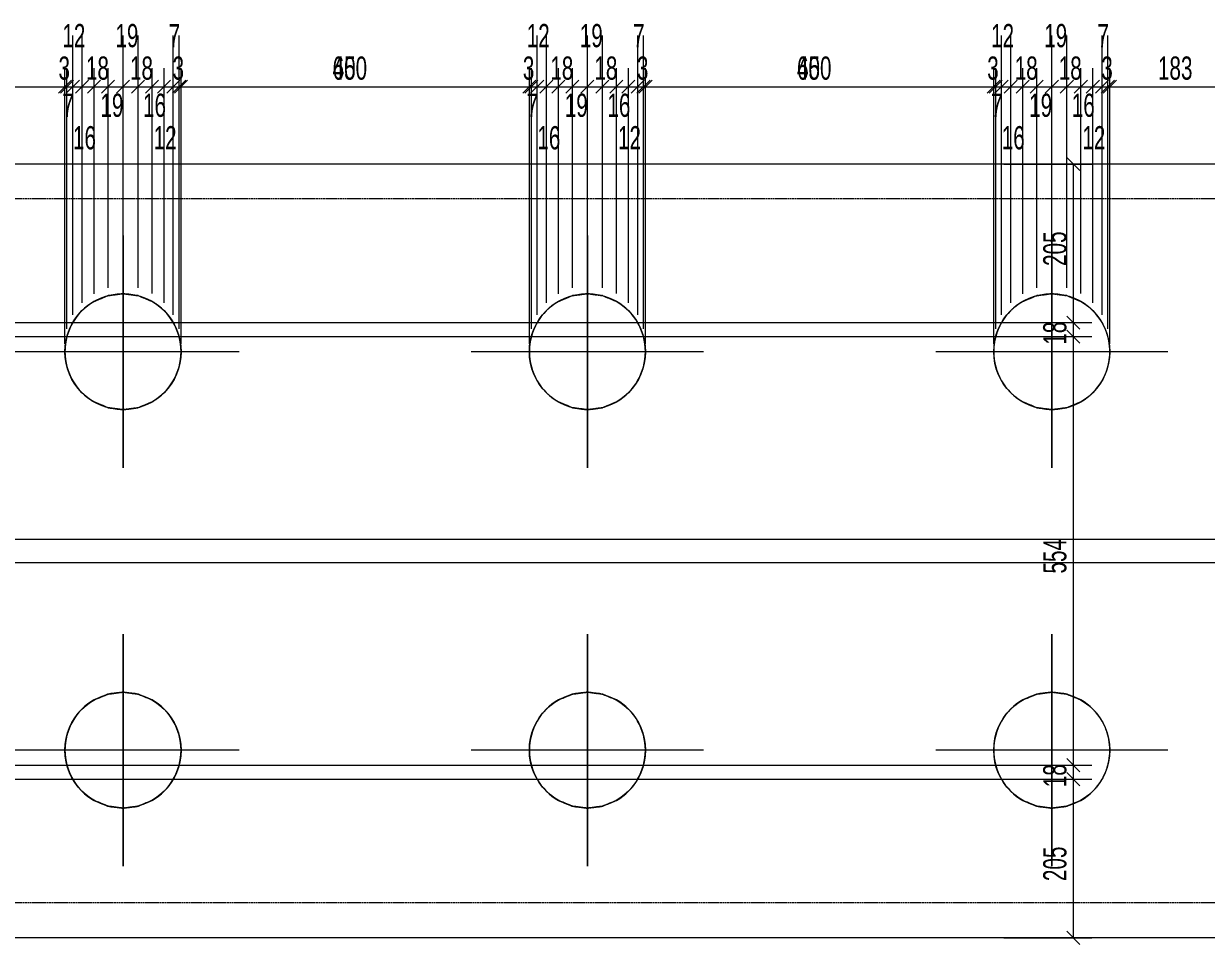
# Model space of a CAD drawing. Header units: millimetres. Extents: x 24 to 5990, y 50 to 4250.
# Drawn here: x 1686 to 3214, y 2267 to 3456 of the extents above; entities that cross this region are included whole.
import ezdxf

# ---------------------------------------------------------------- set-up
doc = ezdxf.new("R2010")
doc.units = ezdxf.units.MM
doc.linetypes.add('XKITLINE00', pattern=[0])
doc.linetypes.add('XKITLINE04', pattern=[3, 0.5, -0.5, 0.5, -0.5, 0.5, -0.5])
for name, color, linetype, lineweight in [('Bolt', 7, 'Continuous', 0), ('Part', 2, 'Continuous', 0), ('Z-DIMENSIONS', 1, 'Continuous', 0)]:
    doc.layers.add(name, color=color, linetype=linetype, lineweight=lineweight)
doc.styles.add('romsim', font='ARIAL.TTF')

# ---------------------------------------------------------------- blocks, each defined once
blk = doc.blocks.new('*A1')
at = {"layer": 'Bolt', "color": 7, "linetype": 'XKITLINE00', "lineweight": 0}
for p, q in [((1814.6, 2882.5), (1814.6, 3182.5)), ((2414.6, 2882.5), (2414.6, 3182.5)), ((3014.6, 2882.5), (3014.6, 3182.5)), ((1964.6, 3032.5), (1664.6, 3032.5)), ((2564.6, 3032.5), (2264.6, 3032.5)), ((3164.6, 3032.5), (2864.6, 3032.5)), ((1814.6, 2367.5), (1814.6, 2667.5)), ((2414.6, 2367.5), (2414.6, 2667.5)), ((3014.6, 2367.5), (3014.6, 2667.5)), ((1964.6, 2517.5), (1664.6, 2517.5)), ((2564.6, 2517.5), (2264.6, 2517.5)), ((3164.6, 2517.5), (2864.6, 2517.5))]:
    blk.add_line(p, q, dxfattribs=at)
for centre in [(1814.6, 3032.5), (2414.6, 3032.5), (3014.6, 3032.5), (1814.6, 2517.5), (2414.6, 2517.5), (3014.6, 2517.5)]:
    blk.add_circle(centre, 75, dxfattribs=at)
blk = doc.blocks.new('*A2')
at = {"layer": 'Bolt', "color": 7, "linetype": 'XKITLINE00', "lineweight": 0}
for p, q in [((1814.6, 3182.5), (1814.6, 2882.5)), ((2414.6, 3182.5), (2414.6, 2882.5)), ((3014.6, 3182.5), (3014.6, 2882.5)), ((1964.6, 3032.5), (1664.6, 3032.5)), ((2564.6, 3032.5), (2264.6, 3032.5)), ((3164.6, 3032.5), (2864.6, 3032.5)), ((1814.6, 2667.5), (1814.6, 2367.5)), ((2414.6, 2667.5), (2414.6, 2367.5)), ((3014.6, 2667.5), (3014.6, 2367.5)), ((1964.6, 2517.5), (1664.6, 2517.5)), ((2564.6, 2517.5), (2264.6, 2517.5)), ((3164.6, 2517.5), (2864.6, 2517.5))]:
    blk.add_line(p, q, dxfattribs=at)
for centre in [(1814.6, 3032.5), (2414.6, 3032.5), (3014.6, 3032.5), (1814.6, 2517.5), (2414.6, 2517.5), (3014.6, 2517.5)]:
    blk.add_circle(centre, 75, dxfattribs=at)
blk = doc.blocks.new('*A3')
at = {"layer": 'Part', "color": 4, "linetype": 'XKITLINE00', "lineweight": 0}
for p, q in [((4792.5, 3275), (1092.5, 3275)), ((1777.1, 3097.4), (1795.2, 3104.9)), ((1795.2, 3104.9), (1814.6, 3107.5)), ((1795.2, 3104.9), (1795.2, 3104.9)), ((1814.6, 3107.5), (1834, 3104.9)), ((1814.6, 3107.5), (1814.6, 3107.5)), ((1834, 3104.9), (1834, 3104.9)), ((1834, 3104.9), (1852.1, 3097.5)), ((2377.1, 3097.4), (2395.2, 3104.9)), ((2395.2, 3104.9), (2414.6, 3107.5)), ((2395.2, 3104.9), (2395.2, 3104.9)), ((2414.6, 3107.5), (2434, 3104.9)), ((2414.6, 3107.5), (2414.6, 3107.5)), ((2434, 3104.9), (2434, 3104.9)), ((2434, 3104.9), (2452.1, 3097.5)), ((2977.1, 3097.4), (2995.2, 3104.9)), ((2995.2, 3104.9), (3014.6, 3107.5)), ((2995.2, 3104.9), (2995.2, 3104.9)), ((3014.6, 3107.5), (3034, 3104.9)), ((3014.6, 3107.5), (3014.6, 3107.5)), ((3034, 3104.9), (3034, 3104.9)), ((3034, 3104.9), (3052.1, 3097.5)), ((1795.2, 2960.1), (1777.1, 2967.5)), ((1852.1, 2967.5), (1834, 2960)), ((2395.2, 2960.1), (2377.1, 2967.5)), ((2452.1, 2967.5), (2434, 2960)), ((2995.2, 2960.1), (2977.1, 2967.5)), ((3052.1, 2967.5), (3034, 2960)), ((1814.6, 2957.5), (1795.2, 2960.1)), ((1795.2, 2960.1), (1795.2, 2960.1)), ((1834, 2960), (1814.6, 2957.5)), ((1814.6, 2957.5), (1814.6, 2957.5)), ((1834, 2960), (1834, 2960)), ((2414.6, 2957.5), (2395.2, 2960.1)), ((2395.2, 2960.1), (2395.2, 2960.1)), ((2434, 2960), (2414.6, 2957.5)), ((2414.6, 2957.5), (2414.6, 2957.5)), ((2434, 2960), (2434, 2960)), ((3014.6, 2957.5), (2995.2, 2960.1)), ((2995.2, 2960.1), (2995.2, 2960.1)), ((3034, 2960), (3014.6, 2957.5)), ((3014.6, 2957.5), (3014.6, 2957.5)), ((3034, 2960), (3034, 2960)), ((1092.5, 2790), (3272.5, 2790)), ((1092.5, 2760), (3272.5, 2760)), ((1777.1, 2582.4), (1795.2, 2589.9)), ((1795.2, 2589.9), (1814.6, 2592.5)), ((1795.2, 2589.9), (1795.2, 2589.9)), ((1814.6, 2592.5), (1834, 2589.9)), ((1814.6, 2592.5), (1814.6, 2592.5)), ((1834, 2589.9), (1834, 2589.9)), ((1834, 2589.9), (1852.1, 2582.5)), ((2377.1, 2582.4), (2395.2, 2589.9)), ((2395.2, 2589.9), (2414.6, 2592.5)), ((2395.2, 2589.9), (2395.2, 2589.9)), ((2414.6, 2592.5), (2434, 2589.9)), ((2414.6, 2592.5), (2414.6, 2592.5)), ((2434, 2589.9), (2434, 2589.9)), ((2434, 2589.9), (2452.1, 2582.5)), ((2977.1, 2582.4), (2995.2, 2589.9)), ((2995.2, 2589.9), (3014.6, 2592.5)), ((2995.2, 2589.9), (2995.2, 2589.9)), ((3014.6, 2592.5), (3034, 2589.9)), ((3014.6, 2592.5), (3014.6, 2592.5)), ((3034, 2589.9), (3034, 2589.9)), ((3034, 2589.9), (3052.1, 2582.5)), ((1795.2, 2445.1), (1777.1, 2452.5)), ((1814.6, 2442.5), (1795.2, 2445.1)), ((1795.2, 2445.1), (1795.2, 2445.1)), ((1834, 2445), (1814.6, 2442.5)), ((1852.1, 2452.5), (1834, 2445)), ((1834, 2445), (1834, 2445)), ((2395.2, 2445.1), (2377.1, 2452.5)), ((2414.6, 2442.5), (2395.2, 2445.1)), ((2395.2, 2445.1), (2395.2, 2445.1)), ((2434, 2445), (2414.6, 2442.5)), ((2452.1, 2452.5), (2434, 2445)), ((2434, 2445), (2434, 2445)), ((2995.2, 2445.1), (2977.1, 2452.5)), ((3014.6, 2442.5), (2995.2, 2445.1)), ((2995.2, 2445.1), (2995.2, 2445.1)), ((3034, 2445), (3014.6, 2442.5)), ((3052.1, 2452.5), (3034, 2445)), ((3034, 2445), (3034, 2445)), ((1814.6, 2442.5), (1814.6, 2442.5)), ((2414.6, 2442.5), (2414.6, 2442.5)), ((3014.6, 2442.5), (3014.6, 2442.5)), ((4792.5, 2275), (1092.5, 2275))]:
    blk.add_line(p, q, dxfattribs=at)
at = {"layer": 'Part', "color": 7, "linetype": 'XKITLINE04', "lineweight": 0}
for p, q in [((4792.5, 3230), (1092.5, 3230)), ((1795.2, 3104.9), (1777.1, 3097.4)), ((1777.1, 3097.4), (1795.2, 3104.9)), ((1795.2, 3104.9), (1777.1, 3097.4)), ((1814.6, 3107.5), (1795.2, 3104.9)), ((1795.2, 3104.9), (1814.6, 3107.5)), ((1814.6, 3107.5), (1795.2, 3104.9)), ((1795.2, 3104.9), (1795.2, 3104.9)), ((1795.2, 3104.9), (1795.2, 3104.9)), ((1834, 3104.9), (1814.6, 3107.5)), ((1814.6, 3107.5), (1834, 3104.9)), ((1834, 3104.9), (1814.6, 3107.5)), ((1814.6, 3107.5), (1814.6, 3107.5)), ((1834, 3104.9), (1834, 3104.9)), ((1852.1, 3097.5), (1834, 3104.9)), ((1834, 3104.9), (1852.1, 3097.5)), ((1852.1, 3097.5), (1834, 3104.9)), ((2395.2, 3104.9), (2377.1, 3097.4)), ((2377.1, 3097.4), (2395.2, 3104.9)), ((2395.2, 3104.9), (2377.1, 3097.4)), ((2414.6, 3107.5), (2395.2, 3104.9)), ((2395.2, 3104.9), (2414.6, 3107.5)), ((2414.6, 3107.5), (2395.2, 3104.9)), ((2395.2, 3104.9), (2395.2, 3104.9)), ((2395.2, 3104.9), (2395.2, 3104.9)), ((2434, 3104.9), (2414.6, 3107.5)), ((2414.6, 3107.5), (2434, 3104.9)), ((2434, 3104.9), (2414.6, 3107.5)), ((2414.6, 3107.5), (2414.6, 3107.5)), ((2434, 3104.9), (2434, 3104.9)), ((2452.1, 3097.5), (2434, 3104.9)), ((2434, 3104.9), (2452.1, 3097.5)), ((2452.1, 3097.5), (2434, 3104.9)), ((2995.2, 3104.9), (2977.1, 3097.4)), ((2977.1, 3097.4), (2995.2, 3104.9)), ((2995.2, 3104.9), (2977.1, 3097.4)), ((3014.6, 3107.5), (2995.2, 3104.9)), ((2995.2, 3104.9), (3014.6, 3107.5)), ((3014.6, 3107.5), (2995.2, 3104.9)), ((2995.2, 3104.9), (2995.2, 3104.9)), ((2995.2, 3104.9), (2995.2, 3104.9)), ((3034, 3104.9), (3014.6, 3107.5)), ((3014.6, 3107.5), (3034, 3104.9)), ((3034, 3104.9), (3014.6, 3107.5)), ((3014.6, 3107.5), (3014.6, 3107.5)), ((3034, 3104.9), (3034, 3104.9)), ((3052.1, 3097.5), (3034, 3104.9)), ((3034, 3104.9), (3052.1, 3097.5)), ((3052.1, 3097.5), (3034, 3104.9)), ((1852.1, 3097.5), (1852.1, 3097.5)), ((2452.1, 3097.5), (2452.1, 3097.5)), ((3052.1, 3097.5), (3052.1, 3097.5)), ((1777.1, 2967.6), (1795.2, 2960.1)), ((1795.2, 2960.1), (1777.1, 2967.6)), ((1777.1, 2967.5), (1795.2, 2960.1)), ((1834, 2960), (1852.1, 2967.5)), ((1852.1, 2967.5), (1834, 2960)), ((1834, 2960), (1852.1, 2967.5)), ((2377.1, 2967.6), (2395.2, 2960.1)), ((2395.2, 2960.1), (2377.1, 2967.6)), ((2377.1, 2967.5), (2395.2, 2960.1)), ((2434, 2960), (2452.1, 2967.5)), ((2452.1, 2967.5), (2434, 2960)), ((2434, 2960), (2452.1, 2967.5)), ((2977.1, 2967.6), (2995.2, 2960.1)), ((2995.2, 2960.1), (2977.1, 2967.6)), ((2977.1, 2967.5), (2995.2, 2960.1)), ((3034, 2960), (3052.1, 2967.5)), ((3052.1, 2967.5), (3034, 2960)), ((3034, 2960), (3052.1, 2967.5)), ((1795.2, 2960.1), (1814.6, 2957.5)), ((1814.6, 2957.5), (1795.2, 2960.1)), ((1795.2, 2960.1), (1814.6, 2957.5)), ((1795.2, 2960.1), (1795.2, 2960.1)), ((1814.6, 2957.5), (1834, 2960)), ((1834, 2960), (1814.6, 2957.5)), ((1814.6, 2957.5), (1834, 2960)), ((1814.6, 2957.5), (1814.6, 2957.5)), ((1834, 2960), (1834, 2960)), ((2395.2, 2960.1), (2414.6, 2957.5)), ((2414.6, 2957.5), (2395.2, 2960.1)), ((2395.2, 2960.1), (2414.6, 2957.5)), ((2395.2, 2960.1), (2395.2, 2960.1)), ((2414.6, 2957.5), (2434, 2960)), ((2434, 2960), (2414.6, 2957.5)), ((2414.6, 2957.5), (2434, 2960)), ((2414.6, 2957.5), (2414.6, 2957.5)), ((2434, 2960), (2434, 2960)), ((2995.2, 2960.1), (3014.6, 2957.5)), ((3014.6, 2957.5), (2995.2, 2960.1)), ((2995.2, 2960.1), (3014.6, 2957.5)), ((2995.2, 2960.1), (2995.2, 2960.1)), ((3014.6, 2957.5), (3034, 2960)), ((3034, 2960), (3014.6, 2957.5)), ((3014.6, 2957.5), (3034, 2960)), ((3014.6, 2957.5), (3014.6, 2957.5)), ((3034, 2960), (3034, 2960)), ((1795.2, 2589.9), (1777.1, 2582.4)), ((1777.1, 2582.4), (1795.2, 2589.9)), ((1795.2, 2589.9), (1777.1, 2582.4)), ((1814.6, 2592.5), (1795.2, 2589.9)), ((1795.2, 2589.9), (1814.6, 2592.5)), ((1814.6, 2592.5), (1795.2, 2589.9)), ((1795.2, 2589.9), (1795.2, 2589.9)), ((1795.2, 2589.9), (1795.2, 2589.9)), ((1834, 2589.9), (1814.6, 2592.5)), ((1814.6, 2592.5), (1834, 2589.9)), ((1834, 2589.9), (1814.6, 2592.5)), ((1814.6, 2592.5), (1814.6, 2592.5)), ((1834, 2589.9), (1834, 2589.9)), ((1852.1, 2582.5), (1834, 2589.9)), ((1834, 2589.9), (1852.1, 2582.5)), ((1852.1, 2582.5), (1834, 2589.9)), ((2395.2, 2589.9), (2377.1, 2582.4)), ((2377.1, 2582.4), (2395.2, 2589.9)), ((2395.2, 2589.9), (2377.1, 2582.4)), ((2414.6, 2592.5), (2395.2, 2589.9)), ((2395.2, 2589.9), (2414.6, 2592.5)), ((2414.6, 2592.5), (2395.2, 2589.9)), ((2395.2, 2589.9), (2395.2, 2589.9)), ((2395.2, 2589.9), (2395.2, 2589.9)), ((2434, 2589.9), (2414.6, 2592.5)), ((2414.6, 2592.5), (2434, 2589.9)), ((2434, 2589.9), (2414.6, 2592.5)), ((2414.6, 2592.5), (2414.6, 2592.5)), ((2434, 2589.9), (2434, 2589.9)), ((2452.1, 2582.5), (2434, 2589.9)), ((2434, 2589.9), (2452.1, 2582.5)), ((2452.1, 2582.5), (2434, 2589.9)), ((2995.2, 2589.9), (2977.1, 2582.4)), ((2977.1, 2582.4), (2995.2, 2589.9)), ((2995.2, 2589.9), (2977.1, 2582.4)), ((3014.6, 2592.5), (2995.2, 2589.9)), ((2995.2, 2589.9), (3014.6, 2592.5)), ((3014.6, 2592.5), (2995.2, 2589.9)), ((2995.2, 2589.9), (2995.2, 2589.9)), ((2995.2, 2589.9), (2995.2, 2589.9)), ((3034, 2589.9), (3014.6, 2592.5)), ((3014.6, 2592.5), (3034, 2589.9)), ((3034, 2589.9), (3014.6, 2592.5)), ((3014.6, 2592.5), (3014.6, 2592.5)), ((3034, 2589.9), (3034, 2589.9)), ((3052.1, 2582.5), (3034, 2589.9)), ((3034, 2589.9), (3052.1, 2582.5)), ((3052.1, 2582.5), (3034, 2589.9)), ((1852.1, 2582.5), (1852.1, 2582.5)), ((2452.1, 2582.5), (2452.1, 2582.5)), ((3052.1, 2582.5), (3052.1, 2582.5)), ((1777.1, 2452.6), (1795.2, 2445.1)), ((1795.2, 2445.1), (1777.1, 2452.6)), ((1777.1, 2452.5), (1795.2, 2445.1)), ((1795.2, 2445.1), (1814.6, 2442.5)), ((1814.6, 2442.5), (1795.2, 2445.1)), ((1795.2, 2445.1), (1814.6, 2442.5)), ((1795.2, 2445.1), (1795.2, 2445.1)), ((1814.6, 2442.5), (1834, 2445)), ((1834, 2445), (1814.6, 2442.5)), ((1814.6, 2442.5), (1834, 2445)), ((1834, 2445), (1852.1, 2452.5)), ((1852.1, 2452.5), (1834, 2445)), ((1834, 2445), (1852.1, 2452.5)), ((1834, 2445), (1834, 2445)), ((2377.1, 2452.6), (2395.2, 2445.1)), ((2395.2, 2445.1), (2377.1, 2452.6)), ((2377.1, 2452.5), (2395.2, 2445.1)), ((2395.2, 2445.1), (2414.6, 2442.5)), ((2414.6, 2442.5), (2395.2, 2445.1)), ((2395.2, 2445.1), (2414.6, 2442.5)), ((2395.2, 2445.1), (2395.2, 2445.1)), ((2414.6, 2442.5), (2434, 2445)), ((2434, 2445), (2414.6, 2442.5)), ((2414.6, 2442.5), (2434, 2445)), ((2434, 2445), (2452.1, 2452.5)), ((2452.1, 2452.5), (2434, 2445)), ((2434, 2445), (2452.1, 2452.5)), ((2434, 2445), (2434, 2445)), ((2977.1, 2452.6), (2995.2, 2445.1)), ((2995.2, 2445.1), (2977.1, 2452.6)), ((2977.1, 2452.5), (2995.2, 2445.1)), ((2995.2, 2445.1), (3014.6, 2442.5)), ((3014.6, 2442.5), (2995.2, 2445.1)), ((2995.2, 2445.1), (3014.6, 2442.5)), ((2995.2, 2445.1), (2995.2, 2445.1)), ((3014.6, 2442.5), (3034, 2445)), ((3034, 2445), (3014.6, 2442.5)), ((3014.6, 2442.5), (3034, 2445)), ((3034, 2445), (3052.1, 2452.5)), ((3052.1, 2452.5), (3034, 2445)), ((3034, 2445), (3052.1, 2452.5)), ((3034, 2445), (3034, 2445)), ((1814.6, 2442.5), (1814.6, 2442.5)), ((2414.6, 2442.5), (2414.6, 2442.5)), ((3014.6, 2442.5), (3014.6, 2442.5)), ((4792.5, 2320), (1092.5, 2320))]:
    blk.add_line(p, q, dxfattribs=at)
at = {"layer": 'Part', "color": 4, "linetype": 'XKITLINE00', "lineweight": 0}
for centre, start, end in [((1814.6, 3032.5), 120.0163, 239.9837), ((1814.6, 3032.5), 299.9837, 60.0163), ((2414.6, 3032.5), 120.0163, 239.9837), ((2414.6, 3032.5), 299.9837, 60.0163), ((3014.6, 3032.5), 120.0163, 239.9837), ((3014.6, 3032.5), 299.9837, 60.0163), ((1814.6, 2517.5), 120.0163, 239.9837), ((1814.6, 2517.5), 299.9837, 60.0163), ((2414.6, 2517.5), 120.0163, 239.9837), ((2414.6, 2517.5), 299.9837, 60.0163), ((3014.6, 2517.5), 120.0163, 239.9837), ((3014.6, 2517.5), 299.9837, 60.0163)]:
    blk.add_arc(centre, 75, start, end, dxfattribs=at)
at = {"layer": 'Part', "color": 7, "linetype": 'XKITLINE04', "lineweight": 0}
for centre, start, end in [((1814.6, 3032.5), 120.0163, 239.9837), ((1814.6, 3032.5), 120.0163, 239.9837), ((1814.6, 3032.5), 120.0163, 239.9837), ((1814.6, 3032.5), 299.9837, 60.0163), ((1814.6, 3032.5), 299.9837, 60.0163), ((1814.6, 3032.5), 299.9837, 60.0163), ((2414.6, 3032.5), 120.0163, 239.9837), ((2414.6, 3032.5), 120.0163, 239.9837), ((2414.6, 3032.5), 120.0163, 239.9837), ((2414.6, 3032.5), 299.9837, 60.0163), ((2414.6, 3032.5), 299.9837, 60.0163), ((2414.6, 3032.5), 299.9837, 60.0163), ((3014.6, 3032.5), 120.0163, 239.9837), ((3014.6, 3032.5), 120.0163, 239.9837), ((3014.6, 3032.5), 120.0163, 239.9837), ((3014.6, 3032.5), 299.9837, 60.0163), ((3014.6, 3032.5), 299.9837, 60.0163), ((3014.6, 3032.5), 299.9837, 60.0163), ((1814.6, 2517.5), 120.0163, 239.9837), ((1814.6, 2517.5), 120.0163, 239.9837), ((1814.6, 2517.5), 120.0163, 239.9837), ((1814.6, 2517.5), 299.9837, 60.0163), ((1814.6, 2517.5), 299.9837, 60.0163), ((1814.6, 2517.5), 299.9837, 60.0163), ((2414.6, 2517.5), 120.0163, 239.9837), ((2414.6, 2517.5), 120.0163, 239.9837), ((2414.6, 2517.5), 120.0163, 239.9837), ((2414.6, 2517.5), 299.9837, 60.0163), ((2414.6, 2517.5), 299.9837, 60.0163), ((2414.6, 2517.5), 299.9837, 60.0163), ((3014.6, 2517.5), 120.0163, 239.9837), ((3014.6, 2517.5), 120.0163, 239.9837), ((3014.6, 2517.5), 120.0163, 239.9837), ((3014.6, 2517.5), 299.9837, 60.0163), ((3014.6, 2517.5), 299.9837, 60.0163), ((3014.6, 2517.5), 299.9837, 60.0163)]:
    blk.add_arc(centre, 75, start, end, dxfattribs=at)
blk = doc.blocks.new('*A14')
at = {"layer": 'Z-DIMENSIONS', "color": 3, "linetype": 'XKITLINE00', "lineweight": 0}
for p, q in [((2339.6, 3042.5), (2339.6, 3399)), ((2342.2, 3061.9), (2342.2, 3399)), ((2348.1, 3383.5), (2331.2, 3366.5)), ((2350.7, 3383.5), (2333.7, 3366.5)), ((2339.6, 3375), (2342.2, 3375))]:
    blk.add_line(p, q, dxfattribs=at)
at = {"layer": 'Z-DIMENSIONS', "color": 7}
for p in [(2339.6, 3375), (2342.2, 3375)]:
    blk.add_point(p, dxfattribs=at)
at = {"layer": 'Z-DIMENSIONS', "color": 7, "style": 'romsim', "width": 0.6375}
blk.add_text('3', height=30, dxfattribs=at).set_placement((2331.2, 3384))
blk = doc.blocks.new('*A15')
at = {"layer": 'Z-DIMENSIONS', "color": 3, "linetype": 'XKITLINE00', "lineweight": 0}
for p, q in [((2342.2, 3061.9), (2342.2, 3399)), ((2349.7, 3080), (2349.7, 3399)), ((2350.7, 3383.5), (2333.7, 3366.5)), ((2358.2, 3383.5), (2341.2, 3366.5)), ((2342.2, 3375), (2349.7, 3375))]:
    blk.add_line(p, q, dxfattribs=at)
at = {"layer": 'Z-DIMENSIONS', "color": 7}
for p in [(2342.2, 3375), (2349.7, 3375)]:
    blk.add_point(p, dxfattribs=at)
at = {"layer": 'Z-DIMENSIONS', "color": 7, "style": 'romsim', "width": 0.6375}
blk.add_text('7', height=30, dxfattribs=at).set_placement((2336.2, 3336))
blk = doc.blocks.new('*A16')
at = {"layer": 'Z-DIMENSIONS', "color": 3, "linetype": 'XKITLINE00', "lineweight": 0}
for p, q in [((2349.7, 3080), (2349.7, 3441)), ((2361.6, 3095.5), (2361.6, 3441)), ((2358.2, 3383.5), (2341.2, 3366.5)), ((2370.1, 3383.5), (2353.1, 3366.5)), ((2349.7, 3375), (2361.6, 3375))]:
    blk.add_line(p, q, dxfattribs=at)
at = {"layer": 'Z-DIMENSIONS', "color": 7}
for p in [(2349.7, 3375), (2361.6, 3375)]:
    blk.add_point(p, dxfattribs=at)
at = {"layer": 'Z-DIMENSIONS', "color": 7, "style": 'romsim', "width": 0.6375}
blk.add_text('12', height=30, dxfattribs=at).set_placement((2336.2, 3426))
blk = doc.blocks.new('*A17')
at = {"layer": 'Z-DIMENSIONS', "color": 3, "linetype": 'XKITLINE00', "lineweight": 0}
for p, q in [((2361.6, 3095.5), (2361.6, 3399)), ((2377.1, 3107.4), (2377.1, 3399)), ((2370.1, 3383.5), (2353.1, 3366.5)), ((2385.6, 3383.5), (2368.6, 3366.5)), ((2361.6, 3375), (2377.1, 3375))]:
    blk.add_line(p, q, dxfattribs=at)
at = {"layer": 'Z-DIMENSIONS', "color": 7}
for p in [(2361.6, 3375), (2377.1, 3375)]:
    blk.add_point(p, dxfattribs=at)
at = {"layer": 'Z-DIMENSIONS', "color": 7, "style": 'romsim', "width": 0.6375}
blk.add_text('16', height=30, dxfattribs=at).set_placement((2349.9, 3294))
blk = doc.blocks.new('*A18')
at = {"layer": 'Z-DIMENSIONS', "color": 3, "linetype": 'XKITLINE00', "lineweight": 0}
for p, q in [((2377.1, 3107.4), (2377.1, 3399)), ((2395.2, 3114.9), (2395.2, 3399)), ((2385.6, 3383.5), (2368.6, 3366.5)), ((2403.7, 3383.5), (2386.7, 3366.5)), ((2377.1, 3375), (2395.2, 3375))]:
    blk.add_line(p, q, dxfattribs=at)
at = {"layer": 'Z-DIMENSIONS', "color": 7}
for p in [(2377.1, 3375), (2395.2, 3375)]:
    blk.add_point(p, dxfattribs=at)
at = {"layer": 'Z-DIMENSIONS', "color": 7, "style": 'romsim', "width": 0.6375}
blk.add_text('18', height=30, dxfattribs=at).set_placement((2366.7, 3384))
blk = doc.blocks.new('*A19')
at = {"layer": 'Z-DIMENSIONS', "color": 3, "linetype": 'XKITLINE00', "lineweight": 0}
for p, q in [((2395.2, 3114.9), (2395.2, 3399)), ((2414.6, 3117.5), (2414.6, 3399)), ((2403.7, 3383.5), (2386.7, 3366.5)), ((2423.1, 3383.5), (2406.1, 3366.5)), ((2395.2, 3375), (2414.6, 3375))]:
    blk.add_line(p, q, dxfattribs=at)
at = {"layer": 'Z-DIMENSIONS', "color": 7}
for p in [(2395.2, 3375), (2414.6, 3375)]:
    blk.add_point(p, dxfattribs=at)
at = {"layer": 'Z-DIMENSIONS', "color": 7, "style": 'romsim', "width": 0.6375}
blk.add_text('19', height=30, dxfattribs=at).set_placement((2385.4, 3336))
blk = doc.blocks.new('*A20')
at = {"layer": 'Z-DIMENSIONS', "color": 3, "linetype": 'XKITLINE00', "lineweight": 0}
for p, q in [((2414.6, 3117.5), (2414.6, 3441)), ((2434, 3114.9), (2434, 3441)), ((2423.1, 3383.5), (2406.1, 3366.5)), ((2442.5, 3383.5), (2425.5, 3366.5)), ((2414.6, 3375), (2434, 3375))]:
    blk.add_line(p, q, dxfattribs=at)
at = {"layer": 'Z-DIMENSIONS', "color": 7}
for p in [(2414.6, 3375), (2434, 3375)]:
    blk.add_point(p, dxfattribs=at)
at = {"layer": 'Z-DIMENSIONS', "color": 7, "style": 'romsim', "width": 0.6375}
blk.add_text('19', height=30, dxfattribs=at).set_placement((2404.8, 3426))
blk = doc.blocks.new('*A21')
at = {"layer": 'Z-DIMENSIONS', "color": 3, "linetype": 'XKITLINE00', "lineweight": 0}
for p, q in [((2434, 3114.9), (2434, 3399)), ((2452.1, 3107.5), (2452.1, 3399)), ((2442.5, 3383.5), (2425.5, 3366.5)), ((2460.6, 3383.5), (2443.6, 3366.5)), ((2434, 3375), (2452.1, 3375))]:
    blk.add_line(p, q, dxfattribs=at)
at = {"layer": 'Z-DIMENSIONS', "color": 7}
for p in [(2434, 3375), (2452.1, 3375)]:
    blk.add_point(p, dxfattribs=at)
at = {"layer": 'Z-DIMENSIONS', "color": 7, "style": 'romsim', "width": 0.6375}
blk.add_text('18', height=30, dxfattribs=at).set_placement((2423.6, 3384))
blk = doc.blocks.new('*A22')
at = {"layer": 'Z-DIMENSIONS', "color": 3, "linetype": 'XKITLINE00', "lineweight": 0}
for p, q in [((2452.1, 3107.5), (2452.1, 3399)), ((2467.7, 3095.5), (2467.7, 3399)), ((2460.6, 3383.5), (2443.6, 3366.5)), ((2476.1, 3383.5), (2459.2, 3366.5)), ((2452.1, 3375), (2467.7, 3375))]:
    blk.add_line(p, q, dxfattribs=at)
at = {"layer": 'Z-DIMENSIONS', "color": 7}
for p in [(2452.1, 3375), (2467.7, 3375)]:
    blk.add_point(p, dxfattribs=at)
at = {"layer": 'Z-DIMENSIONS', "color": 7, "style": 'romsim', "width": 0.6375}
blk.add_text('16', height=30, dxfattribs=at).set_placement((2440.4, 3336))
blk = doc.blocks.new('*A23')
at = {"layer": 'Z-DIMENSIONS', "color": 3, "linetype": 'XKITLINE00', "lineweight": 0}
for p, q in [((2467.7, 3095.5), (2467.7, 3399)), ((2479.6, 3080), (2479.6, 3399)), ((2476.1, 3383.5), (2459.2, 3366.5)), ((2488.1, 3383.5), (2471.1, 3366.5)), ((2467.7, 3375), (2479.6, 3375))]:
    blk.add_line(p, q, dxfattribs=at)
at = {"layer": 'Z-DIMENSIONS', "color": 7}
for p in [(2467.7, 3375), (2479.6, 3375)]:
    blk.add_point(p, dxfattribs=at)
at = {"layer": 'Z-DIMENSIONS', "color": 7, "style": 'romsim', "width": 0.6375}
blk.add_text('12', height=30, dxfattribs=at).set_placement((2454.1, 3294))
blk = doc.blocks.new('*A24')
at = {"layer": 'Z-DIMENSIONS', "color": 3, "linetype": 'XKITLINE00', "lineweight": 0}
for p, q in [((2479.6, 3080), (2479.6, 3441)), ((2487.1, 3061.9), (2487.1, 3441)), ((2488.1, 3383.5), (2471.1, 3366.5)), ((2495.6, 3383.5), (2478.6, 3366.5)), ((2479.6, 3375), (2487.1, 3375))]:
    blk.add_line(p, q, dxfattribs=at)
at = {"layer": 'Z-DIMENSIONS', "color": 7}
for p in [(2479.6, 3375), (2487.1, 3375)]:
    blk.add_point(p, dxfattribs=at)
at = {"layer": 'Z-DIMENSIONS', "color": 7, "style": 'romsim', "width": 0.6375}
blk.add_text('7', height=30, dxfattribs=at).set_placement((2473.6, 3426))
blk = doc.blocks.new('*A25')
at = {"layer": 'Z-DIMENSIONS', "color": 3, "linetype": 'XKITLINE00', "lineweight": 0}
for p, q in [((2487.1, 3061.9), (2487.1, 3399)), ((2489.6, 3042.5), (2489.6, 3399)), ((2495.6, 3383.5), (2478.6, 3366.5)), ((2498.1, 3383.5), (2481.2, 3366.5)), ((2487.1, 3375), (2489.6, 3375))]:
    blk.add_line(p, q, dxfattribs=at)
at = {"layer": 'Z-DIMENSIONS', "color": 7}
for p in [(2487.1, 3375), (2489.6, 3375)]:
    blk.add_point(p, dxfattribs=at)
at = {"layer": 'Z-DIMENSIONS', "color": 7, "style": 'romsim', "width": 0.6375}
blk.add_text('3', height=30, dxfattribs=at).set_placement((2478.6, 3384))
blk = doc.blocks.new('*A26')
at = {"layer": 'Z-DIMENSIONS', "color": 3, "linetype": 'XKITLINE00', "lineweight": 0}
for p, q in [((2489.6, 3042.5), (2489.6, 3399)), ((2939.6, 3042.5), (2939.6, 3399)), ((2498.1, 3383.5), (2481.2, 3366.5)), ((2948.1, 3383.5), (2931.2, 3366.5)), ((2489.6, 3375), (2939.6, 3375))]:
    blk.add_line(p, q, dxfattribs=at)
at = {"layer": 'Z-DIMENSIONS', "color": 7}
for p in [(2489.6, 3375), (2939.6, 3375)]:
    blk.add_point(p, dxfattribs=at)
at = {"layer": 'Z-DIMENSIONS', "color": 7, "style": 'romsim', "width": 0.6375}
blk.add_text('450', height=30, dxfattribs=at).set_placement((2685.4, 3384))
blk = doc.blocks.new('*A27')
at = {"layer": 'Z-DIMENSIONS', "color": 3, "linetype": 'XKITLINE00', "lineweight": 0}
for p, q in [((2939.6, 3042.5), (2939.6, 3399)), ((2942.2, 3061.9), (2942.2, 3399)), ((2948.1, 3383.5), (2931.2, 3366.5)), ((2950.7, 3383.5), (2933.7, 3366.5)), ((2939.6, 3375), (2942.2, 3375))]:
    blk.add_line(p, q, dxfattribs=at)
at = {"layer": 'Z-DIMENSIONS', "color": 7}
for p in [(2939.6, 3375), (2942.2, 3375)]:
    blk.add_point(p, dxfattribs=at)
at = {"layer": 'Z-DIMENSIONS', "color": 7, "style": 'romsim', "width": 0.6375}
blk.add_text('3', height=30, dxfattribs=at).set_placement((2931.2, 3384))
blk = doc.blocks.new('*A28')
at = {"layer": 'Z-DIMENSIONS', "color": 3, "linetype": 'XKITLINE00', "lineweight": 0}
for p, q in [((2942.2, 3061.9), (2942.2, 3399)), ((2949.7, 3080), (2949.7, 3399)), ((2950.7, 3383.5), (2933.7, 3366.5)), ((2958.2, 3383.5), (2941.2, 3366.5)), ((2942.2, 3375), (2949.7, 3375))]:
    blk.add_line(p, q, dxfattribs=at)
at = {"layer": 'Z-DIMENSIONS', "color": 7}
for p in [(2942.2, 3375), (2949.7, 3375)]:
    blk.add_point(p, dxfattribs=at)
at = {"layer": 'Z-DIMENSIONS', "color": 7, "style": 'romsim', "width": 0.6375}
blk.add_text('7', height=30, dxfattribs=at).set_placement((2936.2, 3336))
blk = doc.blocks.new('*A29')
at = {"layer": 'Z-DIMENSIONS', "color": 3, "linetype": 'XKITLINE00', "lineweight": 0}
for p, q in [((2949.7, 3080), (2949.7, 3441)), ((2961.6, 3095.5), (2961.6, 3441)), ((2958.2, 3383.5), (2941.2, 3366.5)), ((2970.1, 3383.5), (2953.1, 3366.5)), ((2949.7, 3375), (2961.6, 3375))]:
    blk.add_line(p, q, dxfattribs=at)
at = {"layer": 'Z-DIMENSIONS', "color": 7}
for p in [(2949.7, 3375), (2961.6, 3375)]:
    blk.add_point(p, dxfattribs=at)
at = {"layer": 'Z-DIMENSIONS', "color": 7, "style": 'romsim', "width": 0.6375}
blk.add_text('12', height=30, dxfattribs=at).set_placement((2936.2, 3426))
blk = doc.blocks.new('*A30')
at = {"layer": 'Z-DIMENSIONS', "color": 3, "linetype": 'XKITLINE00', "lineweight": 0}
for p, q in [((2961.6, 3095.5), (2961.6, 3399)), ((2977.1, 3107.4), (2977.1, 3399)), ((2970.1, 3383.5), (2953.1, 3366.5)), ((2985.6, 3383.5), (2968.6, 3366.5)), ((2961.6, 3375), (2977.1, 3375))]:
    blk.add_line(p, q, dxfattribs=at)
at = {"layer": 'Z-DIMENSIONS', "color": 7}
for p in [(2961.6, 3375), (2977.1, 3375)]:
    blk.add_point(p, dxfattribs=at)
at = {"layer": 'Z-DIMENSIONS', "color": 7, "style": 'romsim', "width": 0.6375}
blk.add_text('16', height=30, dxfattribs=at).set_placement((2949.9, 3294))
blk = doc.blocks.new('*A31')
at = {"layer": 'Z-DIMENSIONS', "color": 3, "linetype": 'XKITLINE00', "lineweight": 0}
for p, q in [((2977.1, 3107.4), (2977.1, 3399)), ((2995.2, 3114.9), (2995.2, 3399)), ((2985.6, 3383.5), (2968.6, 3366.5)), ((3003.7, 3383.5), (2986.7, 3366.5)), ((2977.1, 3375), (2995.2, 3375))]:
    blk.add_line(p, q, dxfattribs=at)
at = {"layer": 'Z-DIMENSIONS', "color": 7}
for p in [(2977.1, 3375), (2995.2, 3375)]:
    blk.add_point(p, dxfattribs=at)
at = {"layer": 'Z-DIMENSIONS', "color": 7, "style": 'romsim', "width": 0.6375}
blk.add_text('18', height=30, dxfattribs=at).set_placement((2966.7, 3384))
blk = doc.blocks.new('*A32')
at = {"layer": 'Z-DIMENSIONS', "color": 3, "linetype": 'XKITLINE00', "lineweight": 0}
for p, q in [((2995.2, 3114.9), (2995.2, 3399)), ((3014.6, 3117.5), (3014.6, 3399)), ((3003.7, 3383.5), (2986.7, 3366.5)), ((3023.1, 3383.5), (3006.1, 3366.5)), ((2995.2, 3375), (3014.6, 3375))]:
    blk.add_line(p, q, dxfattribs=at)
at = {"layer": 'Z-DIMENSIONS', "color": 7}
for p in [(2995.2, 3375), (3014.6, 3375)]:
    blk.add_point(p, dxfattribs=at)
at = {"layer": 'Z-DIMENSIONS', "color": 7, "style": 'romsim', "width": 0.6375}
blk.add_text('19', height=30, dxfattribs=at).set_placement((2985.4, 3336))
blk = doc.blocks.new('*A33')
at = {"layer": 'Z-DIMENSIONS', "color": 3, "linetype": 'XKITLINE00', "lineweight": 0}
for p, q in [((3014.6, 3117.5), (3014.6, 3441)), ((3034, 3114.9), (3034, 3441)), ((3023.1, 3383.5), (3006.1, 3366.5)), ((3042.5, 3383.5), (3025.5, 3366.5)), ((3014.6, 3375), (3034, 3375))]:
    blk.add_line(p, q, dxfattribs=at)
at = {"layer": 'Z-DIMENSIONS', "color": 7}
for p in [(3014.6, 3375), (3034, 3375)]:
    blk.add_point(p, dxfattribs=at)
at = {"layer": 'Z-DIMENSIONS', "color": 7, "style": 'romsim', "width": 0.6375}
blk.add_text('19', height=30, dxfattribs=at).set_placement((3004.8, 3426))
blk = doc.blocks.new('*A34')
at = {"layer": 'Z-DIMENSIONS', "color": 3, "linetype": 'XKITLINE00', "lineweight": 0}
for p, q in [((3034, 3114.9), (3034, 3399)), ((3052.1, 3107.5), (3052.1, 3399)), ((3042.5, 3383.5), (3025.5, 3366.5)), ((3060.6, 3383.5), (3043.6, 3366.5)), ((3034, 3375), (3052.1, 3375))]:
    blk.add_line(p, q, dxfattribs=at)
at = {"layer": 'Z-DIMENSIONS', "color": 7}
for p in [(3034, 3375), (3052.1, 3375)]:
    blk.add_point(p, dxfattribs=at)
at = {"layer": 'Z-DIMENSIONS', "color": 7, "style": 'romsim', "width": 0.6375}
blk.add_text('18', height=30, dxfattribs=at).set_placement((3023.6, 3384))
blk = doc.blocks.new('*A35')
at = {"layer": 'Z-DIMENSIONS', "color": 3, "linetype": 'XKITLINE00', "lineweight": 0}
for p, q in [((3052.1, 3107.5), (3052.1, 3399)), ((3067.7, 3095.5), (3067.7, 3399)), ((3060.6, 3383.5), (3043.6, 3366.5)), ((3076.1, 3383.5), (3059.2, 3366.5)), ((3052.1, 3375), (3067.7, 3375))]:
    blk.add_line(p, q, dxfattribs=at)
at = {"layer": 'Z-DIMENSIONS', "color": 7}
for p in [(3052.1, 3375), (3067.7, 3375)]:
    blk.add_point(p, dxfattribs=at)
at = {"layer": 'Z-DIMENSIONS', "color": 7, "style": 'romsim', "width": 0.6375}
blk.add_text('16', height=30, dxfattribs=at).set_placement((3040.4, 3336))
blk = doc.blocks.new('*A36')
at = {"layer": 'Z-DIMENSIONS', "color": 3, "linetype": 'XKITLINE00', "lineweight": 0}
for p, q in [((3067.7, 3095.5), (3067.7, 3399)), ((3079.6, 3080), (3079.6, 3399)), ((3076.1, 3383.5), (3059.2, 3366.5)), ((3088.1, 3383.5), (3071.1, 3366.5)), ((3067.7, 3375), (3079.6, 3375))]:
    blk.add_line(p, q, dxfattribs=at)
at = {"layer": 'Z-DIMENSIONS', "color": 7}
for p in [(3067.7, 3375), (3079.6, 3375)]:
    blk.add_point(p, dxfattribs=at)
at = {"layer": 'Z-DIMENSIONS', "color": 7, "style": 'romsim', "width": 0.6375}
blk.add_text('12', height=30, dxfattribs=at).set_placement((3054.1, 3294))
blk = doc.blocks.new('*A37')
at = {"layer": 'Z-DIMENSIONS', "color": 3, "linetype": 'XKITLINE00', "lineweight": 0}
for p, q in [((3079.6, 3080), (3079.6, 3441)), ((3087.1, 3061.9), (3087.1, 3441)), ((3088.1, 3383.5), (3071.1, 3366.5)), ((3095.6, 3383.5), (3078.6, 3366.5)), ((3079.6, 3375), (3087.1, 3375))]:
    blk.add_line(p, q, dxfattribs=at)
at = {"layer": 'Z-DIMENSIONS', "color": 7}
for p in [(3079.6, 3375), (3087.1, 3375)]:
    blk.add_point(p, dxfattribs=at)
at = {"layer": 'Z-DIMENSIONS', "color": 7, "style": 'romsim', "width": 0.6375}
blk.add_text('7', height=30, dxfattribs=at).set_placement((3073.6, 3426))
blk = doc.blocks.new('*A38')
at = {"layer": 'Z-DIMENSIONS', "color": 3, "linetype": 'XKITLINE00', "lineweight": 0}
for p, q in [((3087.1, 3061.9), (3087.1, 3399)), ((3089.6, 3042.5), (3089.6, 3399)), ((3095.6, 3383.5), (3078.6, 3366.5)), ((3098.1, 3383.5), (3081.2, 3366.5)), ((3087.1, 3375), (3089.6, 3375))]:
    blk.add_line(p, q, dxfattribs=at)
at = {"layer": 'Z-DIMENSIONS', "color": 7}
for p in [(3087.1, 3375), (3089.6, 3375)]:
    blk.add_point(p, dxfattribs=at)
at = {"layer": 'Z-DIMENSIONS', "color": 7, "style": 'romsim', "width": 0.6375}
blk.add_text('3', height=30, dxfattribs=at).set_placement((3078.6, 3384))
blk = doc.blocks.new('*A39')
at = {"layer": 'Z-DIMENSIONS', "color": 3, "linetype": 'XKITLINE00', "lineweight": 0}
for p, q in [((3089.6, 3042.5), (3089.6, 3399)), ((3272.5, 3285), (3272.5, 3399)), ((3098.1, 3383.5), (3081.2, 3366.5)), ((3281, 3383.5), (3264, 3366.5)), ((3089.6, 3375), (3272.5, 3375))]:
    blk.add_line(p, q, dxfattribs=at)
at = {"layer": 'Z-DIMENSIONS', "color": 7}
for p in [(3089.6, 3375), (3272.5, 3375)]:
    blk.add_point(p, dxfattribs=at)
at = {"layer": 'Z-DIMENSIONS', "color": 7, "style": 'romsim', "width": 0.6375}
blk.add_text('183', height=30, dxfattribs=at).set_placement((3151.8, 3384))
blk = doc.blocks.new('*A41')
at = {"layer": 'Z-DIMENSIONS', "color": 3, "linetype": 'XKITLINE00', "lineweight": 0}
for p, q in [((1159.7, 2480), (3066.5, 2480)), ((3034, 2488.5), (3051, 2471.5)), ((3042.5, 2275), (3042.5, 2480)), ((3034, 2283.5), (3051, 2266.5)), ((2952.5, 2275), (3066.5, 2275))]:
    blk.add_line(p, q, dxfattribs=at)
at = {"layer": 'Z-DIMENSIONS', "color": 7}
for p in [(3042.5, 2480), (3042.5, 2275)]:
    blk.add_point(p, dxfattribs=at)
at = {"layer": 'Z-DIMENSIONS', "color": 7, "style": 'romsim', "width": 0.6375}
blk.add_text('205', height=30, rotation=90.0002, dxfattribs=at).set_placement((3033.5, 2348.3))
blk = doc.blocks.new('*A42')
at = {"layer": 'Z-DIMENSIONS', "color": 3, "linetype": 'XKITLINE00', "lineweight": 0}
for p, q in [((3034, 2506.6), (3051, 2489.6)), ((1152.2, 2498.1), (3066.5, 2498.1)), ((3042.5, 2480), (3042.5, 2498.1)), ((1159.7, 2480), (3066.5, 2480)), ((3034, 2488.5), (3051, 2471.5))]:
    blk.add_line(p, q, dxfattribs=at)
at = {"layer": 'Z-DIMENSIONS', "color": 7}
for p in [(3042.5, 2498.1), (3042.5, 2480)]:
    blk.add_point(p, dxfattribs=at)
at = {"layer": 'Z-DIMENSIONS', "color": 7, "style": 'romsim', "width": 0.6375}
blk.add_text('18', height=30, rotation=90.0002, dxfattribs=at).set_placement((3033.5, 2469.6))
blk = doc.blocks.new('*A43')
at = {"layer": 'Z-DIMENSIONS', "color": 3, "linetype": 'XKITLINE00', "lineweight": 0}
for p, q in [((3034, 3060.4), (3051, 3043.4)), ((1152.2, 3051.9), (3066.5, 3051.9)), ((3042.5, 2498.1), (3042.5, 3051.9)), ((3034, 2506.6), (3051, 2489.6)), ((1152.2, 2498.1), (3066.5, 2498.1))]:
    blk.add_line(p, q, dxfattribs=at)
at = {"layer": 'Z-DIMENSIONS', "color": 7}
for p in [(3042.5, 3051.9), (3042.5, 2498.1)]:
    blk.add_point(p, dxfattribs=at)
at = {"layer": 'Z-DIMENSIONS', "color": 7, "style": 'romsim', "width": 0.6375}
blk.add_text('554', height=30, rotation=90.0002, dxfattribs=at).set_placement((3033.5, 2745.8))
blk = doc.blocks.new('*A44')
at = {"layer": 'Z-DIMENSIONS', "color": 3, "linetype": 'XKITLINE00', "lineweight": 0}
for p, q in [((3034, 3078.5), (3051, 3061.5)), ((1159.7, 3070), (3066.5, 3070)), ((3034, 3060.4), (3051, 3043.4)), ((3042.5, 3051.9), (3042.5, 3070)), ((1152.2, 3051.9), (3066.5, 3051.9))]:
    blk.add_line(p, q, dxfattribs=at)
at = {"layer": 'Z-DIMENSIONS', "color": 7}
for p in [(3042.5, 3070), (3042.5, 3051.9)]:
    blk.add_point(p, dxfattribs=at)
at = {"layer": 'Z-DIMENSIONS', "color": 7, "style": 'romsim', "width": 0.6375}
blk.add_text('18', height=30, rotation=90.0002, dxfattribs=at).set_placement((3033.5, 3041.5))
blk = doc.blocks.new('*A45')
at = {"layer": 'Z-DIMENSIONS', "color": 3, "linetype": 'XKITLINE00', "lineweight": 0}
for p, q in [((2952.5, 3275), (3066.5, 3275)), ((3034, 3283.5), (3051, 3266.5)), ((3042.5, 3070), (3042.5, 3275)), ((3034, 3078.5), (3051, 3061.5)), ((1159.7, 3070), (3066.5, 3070))]:
    blk.add_line(p, q, dxfattribs=at)
at = {"layer": 'Z-DIMENSIONS', "color": 7}
for p in [(3042.5, 3275), (3042.5, 3070)]:
    blk.add_point(p, dxfattribs=at)
at = {"layer": 'Z-DIMENSIONS', "color": 7, "style": 'romsim', "width": 0.6375}
blk.add_text('205', height=30, rotation=90.0002, dxfattribs=at).set_placement((3033.5, 3143.3))
blk = doc.blocks.new('*A57')
at = {"layer": 'Z-DIMENSIONS', "color": 3, "linetype": 'XKITLINE00', "lineweight": 0}
for p, q in [((1214.6, 3042.5), (1214.6, 3399)), ((1814.6, 3042.5), (1814.6, 3399)), ((1223.1, 3383.5), (1206.2, 3366.5)), ((1823.1, 3383.5), (1806.2, 3366.5)), ((1214.6, 3375), (1814.6, 3375))]:
    blk.add_line(p, q, dxfattribs=at)
at = {"layer": 'Z-DIMENSIONS', "color": 7}
for p in [(1214.6, 3375), (1814.6, 3375)]:
    blk.add_point(p, dxfattribs=at)
at = {"layer": 'Z-DIMENSIONS', "color": 7, "style": 'romsim', "width": 0.6375}
blk.add_text('600', height=30, dxfattribs=at).set_placement((1485.4, 3384))
blk = doc.blocks.new('*A58')
at = {"layer": 'Z-DIMENSIONS', "color": 3, "linetype": 'XKITLINE00', "lineweight": 0}
for p, q in [((1814.6, 3042.5), (1814.6, 3399)), ((2414.6, 3042.5), (2414.6, 3399)), ((1823.1, 3383.5), (1806.2, 3366.5)), ((2423.1, 3383.5), (2406.2, 3366.5)), ((1814.6, 3375), (2414.6, 3375))]:
    blk.add_line(p, q, dxfattribs=at)
at = {"layer": 'Z-DIMENSIONS', "color": 7}
for p in [(1814.6, 3375), (2414.6, 3375)]:
    blk.add_point(p, dxfattribs=at)
at = {"layer": 'Z-DIMENSIONS', "color": 7, "style": 'romsim', "width": 0.6375}
blk.add_text('600', height=30, dxfattribs=at).set_placement((2085.4, 3384))
blk = doc.blocks.new('*A59')
at = {"layer": 'Z-DIMENSIONS', "color": 3, "linetype": 'XKITLINE00', "lineweight": 0}
for p, q in [((2414.6, 3042.5), (2414.6, 3399)), ((3014.6, 3042.5), (3014.6, 3399)), ((2423.1, 3383.5), (2406.2, 3366.5)), ((3023.1, 3383.5), (3006.2, 3366.5)), ((2414.6, 3375), (3014.6, 3375))]:
    blk.add_line(p, q, dxfattribs=at)
at = {"layer": 'Z-DIMENSIONS', "color": 7}
for p in [(2414.6, 3375), (3014.6, 3375)]:
    blk.add_point(p, dxfattribs=at)
at = {"layer": 'Z-DIMENSIONS', "color": 7, "style": 'romsim', "width": 0.6375}
blk.add_text('600', height=30, dxfattribs=at).set_placement((2685.4, 3384))
blk = doc.blocks.new('*A60')
at = {"layer": 'Z-DIMENSIONS', "color": 3, "linetype": 'XKITLINE00', "lineweight": 0}
for p, q in [((3014.6, 3042.5), (3014.6, 3399)), ((3023.1, 3383.5), (3006.2, 3366.5)), ((3014.6, 3375), (4792.5, 3375))]:
    blk.add_line(p, q, dxfattribs=at)
at = {"layer": 'Z-DIMENSIONS', "color": 7}
blk.add_point((3014.6, 3375), dxfattribs=at)
blk = doc.blocks.new('*A73')
at = {"layer": 'Z-DIMENSIONS', "color": 3, "linetype": 'XKITLINE00', "lineweight": 0}
for p, q in [((1289.6, 3042.5), (1289.6, 3399)), ((1739.6, 3042.5), (1739.6, 3399)), ((1298.1, 3383.5), (1281.2, 3366.5)), ((1748.1, 3383.5), (1731.2, 3366.5)), ((1289.6, 3375), (1739.6, 3375))]:
    blk.add_line(p, q, dxfattribs=at)
at = {"layer": 'Z-DIMENSIONS', "color": 7}
for p in [(1289.6, 3375), (1739.6, 3375)]:
    blk.add_point(p, dxfattribs=at)
at = {"layer": 'Z-DIMENSIONS', "color": 7, "style": 'romsim', "width": 0.6375}
blk.add_text('450', height=30, dxfattribs=at).set_placement((1485.4, 3384))
blk = doc.blocks.new('*A74')
at = {"layer": 'Z-DIMENSIONS', "color": 3, "linetype": 'XKITLINE00', "lineweight": 0}
for p, q in [((1739.6, 3042.5), (1739.6, 3399)), ((1742.2, 3061.9), (1742.2, 3399)), ((1748.1, 3383.5), (1731.2, 3366.5)), ((1750.7, 3383.5), (1733.7, 3366.5)), ((1739.6, 3375), (1742.2, 3375))]:
    blk.add_line(p, q, dxfattribs=at)
at = {"layer": 'Z-DIMENSIONS', "color": 7}
for p in [(1739.6, 3375), (1742.2, 3375)]:
    blk.add_point(p, dxfattribs=at)
at = {"layer": 'Z-DIMENSIONS', "color": 7, "style": 'romsim', "width": 0.6375}
blk.add_text('3', height=30, dxfattribs=at).set_placement((1731.2, 3384))
blk = doc.blocks.new('*A75')
at = {"layer": 'Z-DIMENSIONS', "color": 3, "linetype": 'XKITLINE00', "lineweight": 0}
for p, q in [((1742.2, 3061.9), (1742.2, 3399)), ((1749.7, 3080), (1749.7, 3399)), ((1750.7, 3383.5), (1733.7, 3366.5)), ((1758.2, 3383.5), (1741.2, 3366.5)), ((1742.2, 3375), (1749.7, 3375))]:
    blk.add_line(p, q, dxfattribs=at)
at = {"layer": 'Z-DIMENSIONS', "color": 7}
for p in [(1742.2, 3375), (1749.7, 3375)]:
    blk.add_point(p, dxfattribs=at)
at = {"layer": 'Z-DIMENSIONS', "color": 7, "style": 'romsim', "width": 0.6375}
blk.add_text('7', height=30, dxfattribs=at).set_placement((1736.2, 3336))
blk = doc.blocks.new('*A76')
at = {"layer": 'Z-DIMENSIONS', "color": 3, "linetype": 'XKITLINE00', "lineweight": 0}
for p, q in [((1749.7, 3080), (1749.7, 3441)), ((1761.6, 3095.5), (1761.6, 3441)), ((1758.2, 3383.5), (1741.2, 3366.5)), ((1770.1, 3383.5), (1753.1, 3366.5)), ((1749.7, 3375), (1761.6, 3375))]:
    blk.add_line(p, q, dxfattribs=at)
at = {"layer": 'Z-DIMENSIONS', "color": 7}
for p in [(1749.7, 3375), (1761.6, 3375)]:
    blk.add_point(p, dxfattribs=at)
at = {"layer": 'Z-DIMENSIONS', "color": 7, "style": 'romsim', "width": 0.6375}
blk.add_text('12', height=30, dxfattribs=at).set_placement((1736.2, 3426))
blk = doc.blocks.new('*A77')
at = {"layer": 'Z-DIMENSIONS', "color": 3, "linetype": 'XKITLINE00', "lineweight": 0}
for p, q in [((1761.6, 3095.5), (1761.6, 3399)), ((1777.1, 3107.4), (1777.1, 3399)), ((1770.1, 3383.5), (1753.1, 3366.5)), ((1785.6, 3383.5), (1768.6, 3366.5)), ((1761.6, 3375), (1777.1, 3375))]:
    blk.add_line(p, q, dxfattribs=at)
at = {"layer": 'Z-DIMENSIONS', "color": 7}
for p in [(1761.6, 3375), (1777.1, 3375)]:
    blk.add_point(p, dxfattribs=at)
at = {"layer": 'Z-DIMENSIONS', "color": 7, "style": 'romsim', "width": 0.6375}
blk.add_text('16', height=30, dxfattribs=at).set_placement((1749.9, 3294))
blk = doc.blocks.new('*A78')
at = {"layer": 'Z-DIMENSIONS', "color": 3, "linetype": 'XKITLINE00', "lineweight": 0}
for p, q in [((1777.1, 3107.4), (1777.1, 3399)), ((1795.2, 3114.9), (1795.2, 3399)), ((1785.6, 3383.5), (1768.6, 3366.5)), ((1803.7, 3383.5), (1786.7, 3366.5)), ((1777.1, 3375), (1795.2, 3375))]:
    blk.add_line(p, q, dxfattribs=at)
at = {"layer": 'Z-DIMENSIONS', "color": 7}
for p in [(1777.1, 3375), (1795.2, 3375)]:
    blk.add_point(p, dxfattribs=at)
at = {"layer": 'Z-DIMENSIONS', "color": 7, "style": 'romsim', "width": 0.6375}
blk.add_text('18', height=30, dxfattribs=at).set_placement((1766.7, 3384))
blk = doc.blocks.new('*A79')
at = {"layer": 'Z-DIMENSIONS', "color": 3, "linetype": 'XKITLINE00', "lineweight": 0}
for p, q in [((1795.2, 3114.9), (1795.2, 3399)), ((1814.6, 3117.5), (1814.6, 3399)), ((1803.7, 3383.5), (1786.7, 3366.5)), ((1823.1, 3383.5), (1806.1, 3366.5)), ((1795.2, 3375), (1814.6, 3375))]:
    blk.add_line(p, q, dxfattribs=at)
at = {"layer": 'Z-DIMENSIONS', "color": 7}
for p in [(1795.2, 3375), (1814.6, 3375)]:
    blk.add_point(p, dxfattribs=at)
at = {"layer": 'Z-DIMENSIONS', "color": 7, "style": 'romsim', "width": 0.6375}
blk.add_text('19', height=30, dxfattribs=at).set_placement((1785.4, 3336))
blk = doc.blocks.new('*A80')
at = {"layer": 'Z-DIMENSIONS', "color": 3, "linetype": 'XKITLINE00', "lineweight": 0}
for p, q in [((1814.6, 3117.5), (1814.6, 3441)), ((1834, 3114.9), (1834, 3441)), ((1823.1, 3383.5), (1806.1, 3366.5)), ((1842.5, 3383.5), (1825.5, 3366.5)), ((1814.6, 3375), (1834, 3375))]:
    blk.add_line(p, q, dxfattribs=at)
at = {"layer": 'Z-DIMENSIONS', "color": 7}
for p in [(1814.6, 3375), (1834, 3375)]:
    blk.add_point(p, dxfattribs=at)
at = {"layer": 'Z-DIMENSIONS', "color": 7, "style": 'romsim', "width": 0.6375}
blk.add_text('19', height=30, dxfattribs=at).set_placement((1804.8, 3426))
blk = doc.blocks.new('*A81')
at = {"layer": 'Z-DIMENSIONS', "color": 3, "linetype": 'XKITLINE00', "lineweight": 0}
for p, q in [((1834, 3114.9), (1834, 3399)), ((1852.1, 3107.5), (1852.1, 3399)), ((1842.5, 3383.5), (1825.5, 3366.5)), ((1860.6, 3383.5), (1843.6, 3366.5)), ((1834, 3375), (1852.1, 3375))]:
    blk.add_line(p, q, dxfattribs=at)
at = {"layer": 'Z-DIMENSIONS', "color": 7}
for p in [(1834, 3375), (1852.1, 3375)]:
    blk.add_point(p, dxfattribs=at)
at = {"layer": 'Z-DIMENSIONS', "color": 7, "style": 'romsim', "width": 0.6375}
blk.add_text('18', height=30, dxfattribs=at).set_placement((1823.6, 3384))
blk = doc.blocks.new('*A82')
at = {"layer": 'Z-DIMENSIONS', "color": 3, "linetype": 'XKITLINE00', "lineweight": 0}
for p, q in [((1852.1, 3107.5), (1852.1, 3399)), ((1867.7, 3095.5), (1867.7, 3399)), ((1860.6, 3383.5), (1843.6, 3366.5)), ((1876.1, 3383.5), (1859.2, 3366.5)), ((1852.1, 3375), (1867.7, 3375))]:
    blk.add_line(p, q, dxfattribs=at)
at = {"layer": 'Z-DIMENSIONS', "color": 7}
for p in [(1852.1, 3375), (1867.7, 3375)]:
    blk.add_point(p, dxfattribs=at)
at = {"layer": 'Z-DIMENSIONS', "color": 7, "style": 'romsim', "width": 0.6375}
blk.add_text('16', height=30, dxfattribs=at).set_placement((1840.4, 3336))
blk = doc.blocks.new('*A83')
at = {"layer": 'Z-DIMENSIONS', "color": 3, "linetype": 'XKITLINE00', "lineweight": 0}
for p, q in [((1867.7, 3095.5), (1867.7, 3399)), ((1879.6, 3080), (1879.6, 3399)), ((1876.1, 3383.5), (1859.2, 3366.5)), ((1888.1, 3383.5), (1871.1, 3366.5)), ((1867.7, 3375), (1879.6, 3375))]:
    blk.add_line(p, q, dxfattribs=at)
at = {"layer": 'Z-DIMENSIONS', "color": 7}
for p in [(1867.7, 3375), (1879.6, 3375)]:
    blk.add_point(p, dxfattribs=at)
at = {"layer": 'Z-DIMENSIONS', "color": 7, "style": 'romsim', "width": 0.6375}
blk.add_text('12', height=30, dxfattribs=at).set_placement((1854.1, 3294))
blk = doc.blocks.new('*A84')
at = {"layer": 'Z-DIMENSIONS', "color": 3, "linetype": 'XKITLINE00', "lineweight": 0}
for p, q in [((1879.6, 3080), (1879.6, 3441)), ((1887.1, 3061.9), (1887.1, 3441)), ((1888.1, 3383.5), (1871.1, 3366.5)), ((1895.6, 3383.5), (1878.6, 3366.5)), ((1879.6, 3375), (1887.1, 3375))]:
    blk.add_line(p, q, dxfattribs=at)
at = {"layer": 'Z-DIMENSIONS', "color": 7}
for p in [(1879.6, 3375), (1887.1, 3375)]:
    blk.add_point(p, dxfattribs=at)
at = {"layer": 'Z-DIMENSIONS', "color": 7, "style": 'romsim', "width": 0.6375}
blk.add_text('7', height=30, dxfattribs=at).set_placement((1873.6, 3426))
blk = doc.blocks.new('*A85')
at = {"layer": 'Z-DIMENSIONS', "color": 3, "linetype": 'XKITLINE00', "lineweight": 0}
for p, q in [((1887.1, 3061.9), (1887.1, 3399)), ((1889.6, 3042.5), (1889.6, 3399)), ((1895.6, 3383.5), (1878.6, 3366.5)), ((1898.1, 3383.5), (1881.2, 3366.5)), ((1887.1, 3375), (1889.6, 3375))]:
    blk.add_line(p, q, dxfattribs=at)
at = {"layer": 'Z-DIMENSIONS', "color": 7}
for p in [(1887.1, 3375), (1889.6, 3375)]:
    blk.add_point(p, dxfattribs=at)
at = {"layer": 'Z-DIMENSIONS', "color": 7, "style": 'romsim', "width": 0.6375}
blk.add_text('3', height=30, dxfattribs=at).set_placement((1878.6, 3384))
blk = doc.blocks.new('*A86')
at = {"layer": 'Z-DIMENSIONS', "color": 3, "linetype": 'XKITLINE00', "lineweight": 0}
for p, q in [((1889.6, 3042.5), (1889.6, 3399)), ((2339.6, 3042.5), (2339.6, 3399)), ((1898.1, 3383.5), (1881.2, 3366.5)), ((2348.1, 3383.5), (2331.2, 3366.5)), ((1889.6, 3375), (2339.6, 3375))]:
    blk.add_line(p, q, dxfattribs=at)
at = {"layer": 'Z-DIMENSIONS', "color": 7}
for p in [(1889.6, 3375), (2339.6, 3375)]:
    blk.add_point(p, dxfattribs=at)
at = {"layer": 'Z-DIMENSIONS', "color": 7, "style": 'romsim', "width": 0.6375}
blk.add_text('450', height=30, dxfattribs=at).set_placement((2085.4, 3384))

msp = doc.modelspace()

# ---------------------------------------------------------------- block references
at = {"lineweight": 0}
for name in ['*A76', '*A80', '*A84', '*A16', '*A20', '*A24', '*A29', '*A33', '*A37', '*A57', '*A73', '*A74', '*A78', '*A58', '*A81', '*A85', '*A86', '*A14', '*A18', '*A59', '*A21', '*A25', '*A26', '*A27', '*A31', '*A60', '*A34', '*A38', '*A39', '*A75', '*A77', '*A79', '*A82', '*A83', '*A15', '*A17', '*A19', '*A22', '*A23', '*A28', '*A30', '*A32', '*A35', '*A36', '*A3', '*A45', '*A1', '*A2', '*A44', '*A43', '*A42', '*A41']:
    msp.add_blockref(name, (0, 0), dxfattribs=at)

doc.saveas('drawing.dxf')
